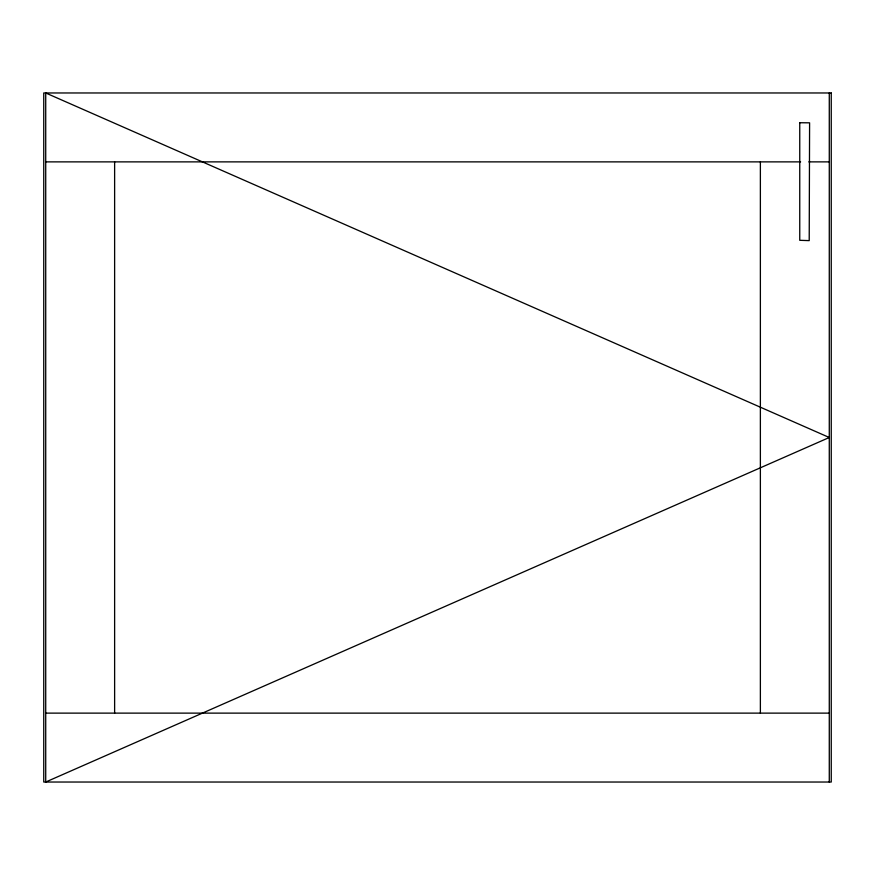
<?xml version="1.0" encoding="UTF-8"?>
<svg xmlns="http://www.w3.org/2000/svg" width="875" height="875" viewBox="0 0 875 875"><rect width="100%" height="100%" fill="white"/><g stroke="black" fill="none" stroke-linecap="round" stroke-linejoin="round"><path stroke-width="1.31" d="M45.719 161.875L800.614 161.875M808.806 161.875L829.281 161.875M45.719 713.125L829.281 713.125M829.281 92.969L829.281 782.031M760.375 161.875L760.375 713.125M114.625 161.875L114.625 713.125M799.75 122.784L799.75 240.297L809.211 240.625L809.594 122.828L799.761 122.741M829.281 437.5L45.719 782.031L45.719 92.969L829.281 437.5M831.25 92.969L43.75 92.969L43.75 782.031L831.25 782.031L831.25 92.969"/></g></svg>
